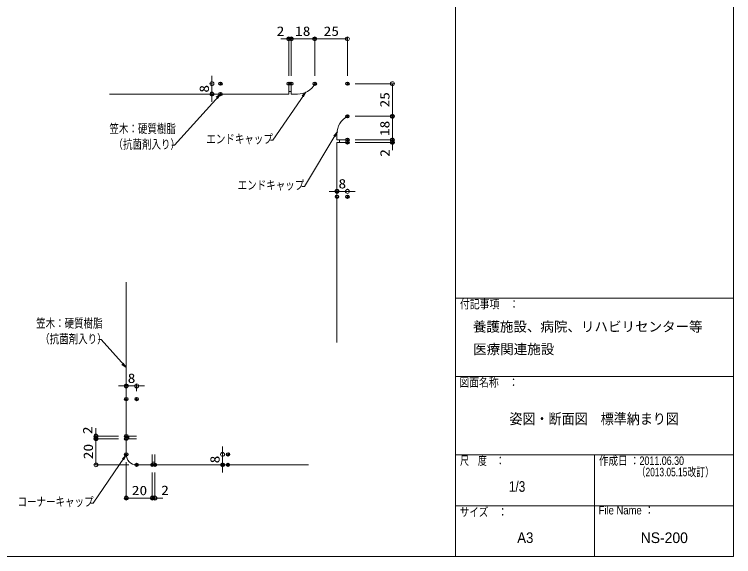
# Model space of a CAD drawing. Units: millimetres, scale not verified. Extents: x -613 to 599, y -415 to 416.
# Drawn here: x 37 to 587, y -415 to 0 of the extents above; entities that cross this region are included whole.
import ezdxf
from ezdxf.enums import TextEntityAlignment as Align

# ---------------------------------------------------------------- set-up
doc = ezdxf.new("R2010")
doc.units = ezdxf.units.MM
doc.header["$LTSCALE"] = 5
doc.header["$PDMODE"] = 32
doc.header["$PDSIZE"] = 2.5
for name, color, linetype, lineweight in [('0-0_zumenwaku', 6, 'Continuous', 9), ('0-3_0', 1, 'Continuous', 9), ('0-8_一般寸法', 1, 'Continuous', 9), ('0-B_2', 3, 'Continuous', 9), ('0-C_3', 4, 'Continuous', 9), ('1-0_08文字', 2, 'Continuous', 9)]:
    doc.layers.add(name, color=color, linetype=linetype, lineweight=lineweight)
doc.layers.add('0-1_moji', color=2, linetype='Continuous')
doc.layers.add('0-9_Defpoints', color=7, linetype='Continuous')
doc.styles.add('ＭＳ ゴシック', font='')
doc.styles.add('ＭＳ Ｐゴシック', font='')
doc.styles.get('ＭＳ ゴシック').set_extended_font_data('MS Gothic')
doc.styles.get('ＭＳ Ｐゴシック').set_extended_font_data('MS PGothic')

# ---------------------------------------------------------------- blocks, each defined once
blk = doc.blocks.new('_ORIGIN')
at = {"layer": '0-3_0'}
blk.add_line((0, 0), (-5, 0), dxfattribs=at)
blk.add_circle((0, 0), 2.5, dxfattribs=at)
blk = doc.blocks.new('_Open')
at = {"layer": '0-3_0'}
blk.add_line((-5, 0.833), (0, 0), dxfattribs=at)
blk.add_lwpolyline([(-5, -0.833), (0, 0), (-5, 0)], dxfattribs=at)

msp = doc.modelspace()

# ---------------------------------------------------------------- linework, layer by layer
at = {"layer": '0-0_zumenwaku'}
for p, q in [((374.38, 415.548), (374.38, -415.452)), ((374.38, -217.452), (587.38, -217.452)), ((374.38, -277.452), (587.38, -277.452)), ((374.38, -337.452), (587.38, -337.452)), ((480.88, -337.452), (480.88, -415.451)), ((374.38, -376.452), (587.38, -376.452))]:
    msp.add_line(p, q, dxfattribs=at)
msp.add_lwpolyline([(-612.62, -415.452), (587.38, -415.452), (587.38, 415.548), (-612.62, 415.548)], close=True, dxfattribs=at)
at = {"layer": '0-8_一般寸法'}
for p, q in [((243.614, -18.705), (240.614, -18.705)), ((246.614, -47.066), (246.614, -17.205)), ((248.614, -18.705), (246.614, -18.705)), ((248.614, -47.066), (248.614, -17.205)), ((248.614, -47.066), (248.614, -17.205)), ((263.614, -18.705), (251.614, -18.705)), ((251.614, -18.705), (254.614, -18.705)), ((266.614, -47.12), (266.614, -17.205)), ((266.614, -47.12), (266.614, -17.205)), ((288.611, -18.705), (269.614, -18.705)), ((291.611, -47.067), (291.611, -17.205)), ((187.809, -50.067), (187.809, -47.067)), ((188.386, -53.067), (186.309, -53.067)), ((187.809, -53.067), (187.809, -61.066)), ((297.611, -53.067), (327.582, -53.067)), ((326.082, -56.067), (326.082, -75.07)), ((188.386, -61.066), (186.309, -61.066)), ((187.809, -64.066), (187.809, -67.066)), ((297.56, -78.07), (327.582, -78.07)), ((297.56, -78.07), (327.582, -78.07)), ((326.082, -81.07), (326.082, -93.071)), ((326.082, -93.071), (326.082, -90.071)), ((297.611, -96.071), (327.582, -96.071)), ((297.611, -96.071), (327.582, -96.071)), ((297.611, -98.071), (327.582, -98.071)), ((326.082, -96.071), (326.082, -98.071)), ((326.082, -101.071), (326.082, -104.071)), ((280.611, -135.587), (277.611, -135.587)), ((283.611, -133.695), (283.611, -134.087)), ((291.611, -135.587), (283.611, -135.587)), ((291.611, -133.695), (291.611, -134.087)), ((294.611, -135.587), (297.611, -135.587)), ((119.178, -284.642), (116.178, -284.642)), ((122.178, -288.781), (122.178, -283.142)), ((130.175, -284.642), (122.178, -284.642)), ((130.175, -288.781), (130.175, -283.142)), ((133.175, -284.642), (136.175, -284.642)), ((98.995, -320.116), (98.995, -317.116)), ((116.178, -323.116), (97.495, -323.116)), ((98.995, -325.116), (98.995, -323.116)), ((116.178, -325.116), (97.495, -325.116)), ((116.178, -325.116), (97.495, -325.116)), ((98.995, -342.116), (98.995, -328.116)), ((98.995, -328.116), (98.995, -331.116)), ((195.968, -334.115), (195.968, -331.115)), ((194.166, -337.115), (194.468, -337.115)), ((195.968, -337.115), (195.968, -345.116)), ((124.178, -345.116), (97.495, -345.116)), ((122.178, -343.116), (122.178, -372.122)), ((194.166, -345.116), (194.468, -345.116)), ((142.178, -351.116), (142.178, -372.122)), ((142.178, -351.116), (142.178, -372.122)), ((144.178, -351.116), (144.178, -372.122)), ((195.968, -348.116), (195.968, -351.116)), ((139.178, -370.622), (125.178, -370.622)), ((139.178, -370.622), (136.178, -370.622)), ((144.178, -370.622), (142.178, -370.622)), ((147.178, -370.622), (150.178, -370.622))]:
    msp.add_line(p, q, dxfattribs=at)
at = {"layer": '0-9_Defpoints'}
for p in [(246.614, -18.705), (248.614, -18.705), (266.614, -18.705), (194.386, -53.067), (246.614, -53.066), (248.614, -53.066), (266.614, -53.12), (291.611, -53.067), (187.809, -61.066), (194.386, -61.066), (291.56, -78.07), (326.082, -78.07), (291.611, -96.071), (291.611, -98.071), (326.082, -96.071), (326.082, -98.071), (283.611, -135.587), (283.611, -139.695), (291.611, -139.695), (122.178, -284.642), (122.178, -294.781), (130.175, -294.781), (98.995, -323.116), (98.995, -325.116), (122.178, -323.116), (122.178, -325.116), (122.178, -337.116), (200.166, -337.115), (130.178, -345.116), (142.178, -345.116), (144.178, -345.116), (195.968, -345.116), (200.166, -345.116), (122.178, -370.622), (142.178, -370.622)]:
    msp.add_point(p, dxfattribs=at)
at = {"layer": '0-B_2'}
for p, q in [((246.614, -53.066), (246.614, -61.066)), ((248.614, -53.066), (248.614, -61.066)), ((246.614, -61.066), (109.321, -61.066)), ((253.317, -61.066), (248.614, -61.066)), ((283.611, -91.315), (283.611, -96.071)), ((291.611, -96.071), (283.611, -96.071)), ((291.611, -98.071), (283.611, -98.071)), ((283.611, -98.071), (283.611, -251.389)), ((122.178, -323.116), (122.178, -205.26)), ((130.178, -323.116), (122.178, -323.116)), ((122.178, -325.116), (122.178, -337.116)), ((130.178, -325.116), (122.178, -325.116)), ((142.178, -337.116), (142.178, -345.116)), ((144.178, -337.116), (144.178, -345.116)), ((142.178, -345.116), (130.178, -345.116)), ((144.178, -345.116), (261.759, -345.116))]:
    msp.add_line(p, q, dxfattribs=at)
for centre, radius, start, end in [((253.37, -46.076), 15, 270, 331.99445), ((298.601, -91.315), 15, 117.9925, 179.99998), ((130.178, -337.116), 8, 180, 270)]:
    msp.add_arc(centre, radius, start, end, dxfattribs=at)
at = {"layer": '0-C_3'}
for p, q in [((246.614, -59.066), (248.614, -59.066)), ((285.611, -96.071), (285.611, -98.071)), ((124.178, -323.116), (124.178, -325.116)), ((142.178, -343.116), (144.178, -343.116))]:
    msp.add_line(p, q, dxfattribs=at)
at = {"layer": '1-0_08文字', "color": 1}
for points in [[(157.193, -100.055), (159.193, -100.055), (193.005, -62.513)], [(232.592, -96.415), (234.592, -96.415), (258.656, -61.213)], [(256.626, -131.794), (258.626, -131.794), (282.788, -91.66)], [(101.023, -249.16), (103.023, -249.16), (120.769, -269.071)], [(94.92, -374.41), (96.92, -374.41), (120.985, -339.208)]]:
    msp.add_lwpolyline(points, dxfattribs=at)

# ---------------------------------------------------------------- block references
at = {"layer": '0-8_一般寸法', "xscale": 0.6, "yscale": 0.6}
for p in [(246.614, -18.705), (266.614, -18.705), (291.611, -18.705), (283.611, -135.587), (122.178, -284.642), (142.178, -370.622), (142.178, -370.622)]:
    msp.add_blockref('_ORIGIN', p, dxfattribs=at)
for p, rotation in [((248.614, -18.705), 180), ((248.614, -18.705), 180), ((266.614, -18.705), 180), ((187.809, -53.067), 270), ((326.082, -53.067), 90), ((187.809, -61.066), 90), ((326.082, -78.07), 270), ((326.082, -78.07), 90), ((326.082, -96.071), 270), ((326.082, -96.071), 270), ((326.082, -98.071), 90), ((291.611, -135.587), 180), ((130.175, -284.642), 180), ((98.995, -323.116), 270), ((98.995, -325.116), 90), ((98.995, -325.116), 90), ((195.968, -337.115), 270), ((98.995, -345.116), 270), ((195.968, -345.116), 90), ((122.178, -370.622), 180), ((144.178, -370.622), 180)]:
    msp.add_blockref('_ORIGIN', p, dxfattribs=dict(at, rotation=rotation))
at = {"layer": '1-0_08文字', "xscale": 0.8, "yscale": 0.8}
for p, rotation in [((259.846, -59.606), 53.48273), ((194.386, -61.066), 46.35087), ((283.88, -89.985), 56.90054), ((122.178, -270.491), 314.76118), ((122.175, -337.601), 53.48273)]:
    msp.add_blockref('_Open', p, dxfattribs=dict(at, rotation=rotation))

# ---------------------------------------------------------------- texts
at = {"layer": '0-0_zumenwaku', "style": 'ＭＳ Ｐゴシック'}
for s, height, width, p in [('付記事項\u3000：', 6.507, 0.85, (377.766, -227.218)), ('図面名称\u3000：', 6.507, 0.85, (377.322, -287.152)), ('尺\u3000度\u3000：', 6.525, 0.75, (377.838, -347.152)), ('作成日 ：2011.06.30\u3000\u3000\u3000\u3000\u3000\u3000', 6.507, 0.8, (484.266, -347.182)), ('（2013.05.15改訂）\u3000\u3000\u3000\u3000\u3000\u3000', 6.507, 0.75, (513.115, -355.853)), ('サイズ\u3000：', 6.507, 0.8, (377.7, -386.494)), ('File Name ：', 6.507, 0.85, (484.026, -385.096))]:
    msp.add_text(s, height=height, dxfattribs=dict(at, width=width)).set_placement(p, align=Align.BOTTOM_LEFT)
at = {"layer": '0-1_moji', "style": 'ＭＳ Ｐゴシック'}
for s, height, p in [('養護施設、病院、リハビリセンター等', 7.588, (387.657, -245.295)), ('医療関連施設', 7.588, (387.921, -262.562)), ('NS-200', 8.134, (516.261, -407.482))]:
    msp.add_text(s, height=height, dxfattribs=at).set_placement(p, align=Align.BOTTOM_LEFT)
for s, width, p in [('姿図・断面図\u3000標準納まり図', 0.9, (415.66, -316.32)), ('1/3\u3000\u3000', 0.85, (415.255, -368.217)), ('A3', 0.95, (421.667, -407.463))]:
    msp.add_text(s, height=8.134, dxfattribs=dict(at, width=width)).set_placement(p, align=Align.BOTTOM_LEFT)
at = {"layer": '0-8_一般寸法', "color": 2, "style": 'ＭＳ ゴシック', "width": 1.2}
for s, p in [('2', (237.43, -18.56)), ('18', (251.471, -18.593)), ('25', (273.398, -18.593)), ('8', (284.754, -135.474)), ('8', (123.319, -284.53)), ('20', (126.463, -370.51)), ('2', (148.965, -370.393))]:
    msp.add_text(s, height=7.221, dxfattribs=at).set_placement(p, align=Align.BOTTOM_LEFT)
for s, p in [('8', (187.697, -59.923)), ('25', (325.97, -71.282)), ('18', (325.97, -93.213)), ('2', (326.056, -109.086)), ('2', (98.394, -321.581)), ('20', (98.883, -340.831)), ('8', (195.856, -343.973))]:
    msp.add_text(s, height=7.221, rotation=90, dxfattribs=at).set_placement(p, align=Align.BOTTOM_LEFT)
at = {"layer": '1-0_08文字', "style": 'ＭＳ ゴシック', "width": 0.75}
for s, p in [('笠木：硬質樹脂', (109.345, -92.988)), ('エンドキャップ', (183.536, -100.9)), ('（抗菌剤入り）', (112.417, -104.988)), ('エンドキャップ', (207.57, -136.279)), ('笠木：硬質樹脂', (53.175, -242.092)), ('（抗菌剤入り）', (56.247, -254.092)), ('コーナーキャップ', (38.953, -378.895))]:
    msp.add_text(s, height=6.928, dxfattribs=at).set_placement(p, align=Align.BOTTOM_LEFT)

doc.saveas('drawing.dxf')
